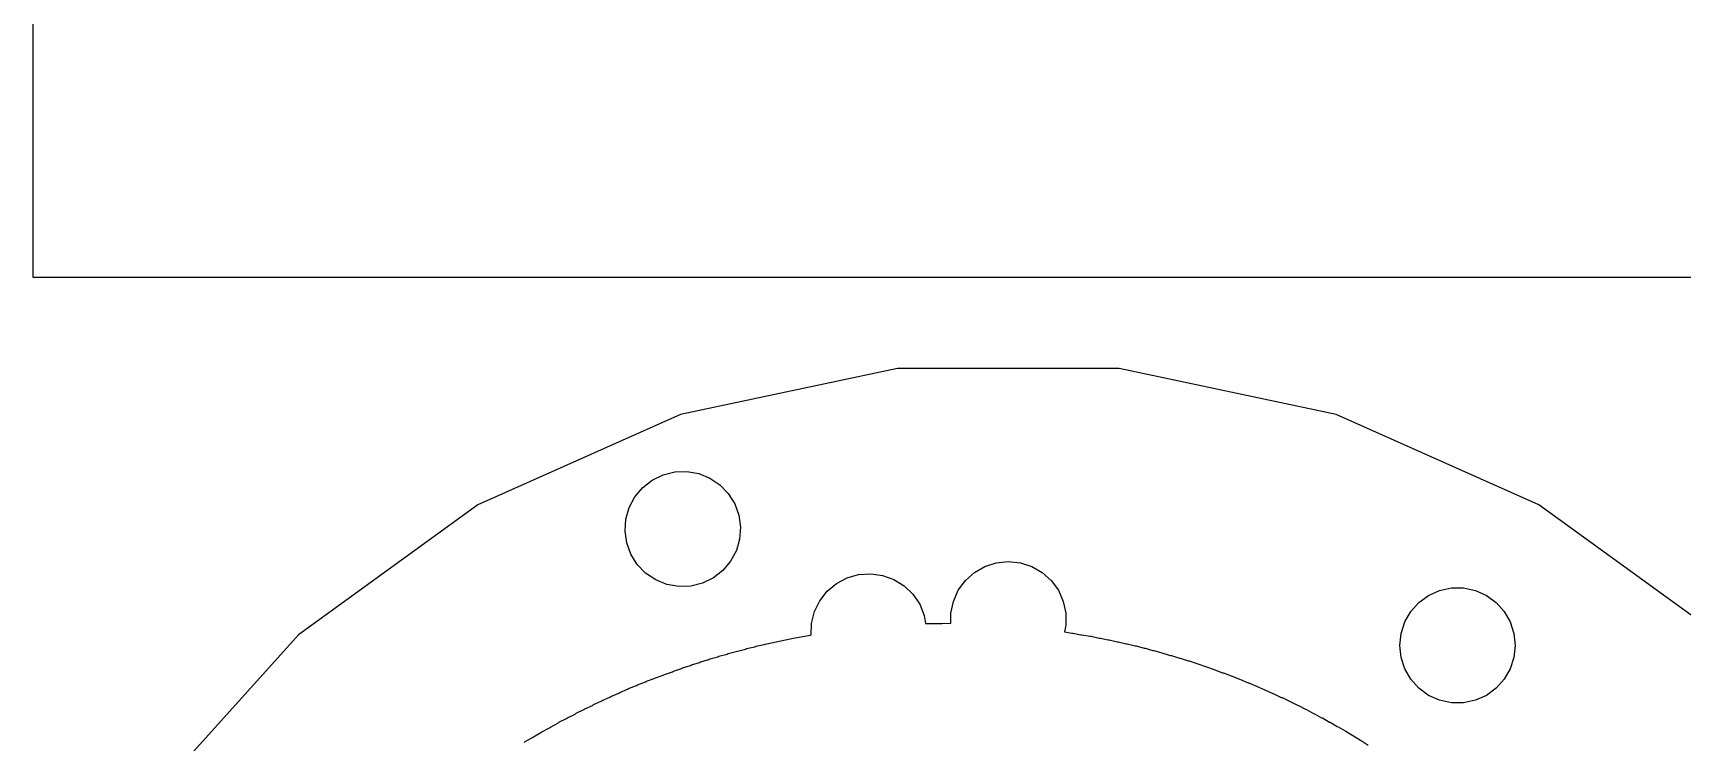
# Model space of a CAD drawing. Header units: metres. Extents: x -209 to 51, y -75 to 75.
# Drawn here: x 18.4 to 37.67, y 7.96 to 16.26 of the extents above; entities that cross this region are included whole.
import ezdxf

# ---------------------------------------------------------------- set-up
doc = ezdxf.new("R2010")
doc.units = ezdxf.units.M

msp = doc.modelspace()

# ---------------------------------------------------------------- linework, layer by layer
for p, q in [((18.4, 49.8), (18.4, 13.4)), ((18.4, 13.4), (51.2, 13.4)), ((28.5038, 12.3321), (25.9682, 11.7931)), ((31.0961, 12.3321), (28.5038, 12.3321)), ((33.6318, 11.7931), (31.0961, 12.3321)), ((25.9682, 11.7931), (23.6, 10.7387)), ((36, 10.7387), (33.6318, 11.7931)), ((25.5261, 10.9396), (25.6373, 11.0265)), ((25.6373, 11.0265), (25.7642, 11.0884)), ((25.7642, 11.0884), (25.9011, 11.1225)), ((25.9011, 11.1225), (26.0421, 11.1274)), ((26.0421, 11.1274), (26.1811, 11.1029)), ((26.1811, 11.1029), (26.3119, 11.0501)), ((26.3119, 11.0501), (26.4289, 10.9711)), ((25.3692, 10.7069), (25.4354, 10.8315)), ((25.4354, 10.8315), (25.5261, 10.9396)), ((26.4289, 10.9711), (26.5269, 10.8696)), ((26.5269, 10.8696), (26.6017, 10.75)), ((23.6, 10.7387), (21.5028, 9.21498)), ((25.3303, 10.5713), (25.3692, 10.7069)), ((26.6017, 10.75), (26.65, 10.6174)), ((26.65, 10.6174), (26.6696, 10.4776)), ((38.0972, 9.21498), (36, 10.7387)), ((25.3204, 10.4305), (25.3303, 10.5713)), ((25.3401, 10.2908), (25.3204, 10.4305)), ((26.6696, 10.4776), (26.6598, 10.3369)), ((25.3883, 10.1582), (25.3401, 10.2908)), ((26.6598, 10.3369), (26.6209, 10.2012)), ((25.4631, 10.0385), (25.3883, 10.1582)), ((25.5611, 9.937), (25.4631, 10.0385)), ((26.5546, 10.0766), (26.4639, 9.96852)), ((26.6209, 10.2012), (26.5546, 10.0766)), ((29.5255, 10.0166), (29.6597, 10.0602)), ((29.6597, 10.0602), (29.8, 10.075)), ((29.8, 10.075), (29.9403, 10.0602)), ((29.9403, 10.0602), (30.0745, 10.0166)), ((25.6781, 9.85808), (25.5611, 9.937)), ((25.809, 9.80522), (25.6781, 9.85808)), ((26.3527, 9.88164), (26.2259, 9.81978)), ((26.4639, 9.96852), (26.3527, 9.88164)), ((27.7903, 9.81679), (27.9148, 9.88304)), ((27.9148, 9.88304), (28.0505, 9.92194)), ((28.0505, 9.92194), (28.1913, 9.93178)), ((28.1913, 9.93178), (28.331, 9.91214)), ((28.331, 9.91214), (28.4636, 9.86388)), ((28.4636, 9.86388), (28.5833, 9.78909)), ((29.2154, 9.73749), (29.2984, 9.85165)), ((29.2984, 9.85165), (29.4032, 9.94608)), ((29.4032, 9.94608), (29.5255, 10.0166)), ((30.0745, 10.0166), (30.1967, 9.94608)), ((30.1967, 9.94608), (30.3016, 9.85165)), ((30.3016, 9.85165), (30.3846, 9.73749)), ((25.9479, 9.78072), (25.809, 9.80522)), ((26.089, 9.78564), (25.9479, 9.78072)), ((26.2259, 9.81978), (26.089, 9.78564)), ((27.5953, 9.61488), (27.6821, 9.72607)), ((27.6821, 9.72607), (27.7903, 9.81679)), ((28.5833, 9.78909), (28.6848, 9.69107)), ((28.6848, 9.69107), (28.7637, 9.57408)), ((29.158, 9.60858), (29.2154, 9.73749)), ((30.3846, 9.73749), (30.4419, 9.60858)), ((34.5983, 9.59488), (34.7125, 9.67783)), ((34.7125, 9.67783), (34.8414, 9.73523)), ((34.8414, 9.73523), (34.9794, 9.76456)), ((34.9794, 9.76456), (35.1205, 9.76456)), ((35.1205, 9.76456), (35.2586, 9.73523)), ((35.2586, 9.73523), (35.3875, 9.67783)), ((35.3875, 9.67783), (35.5016, 9.59488)), ((27.4993, 9.35112), (27.5334, 9.48805)), ((27.5334, 9.48805), (27.5953, 9.61488)), ((28.7637, 9.57408), (28.8166, 9.44324)), ((29.1287, 9.47055), (29.158, 9.60858)), ((29.1287, 9.35007), (29.1287, 9.47055)), ((30.4419, 9.60858), (30.4713, 9.47055)), ((30.4713, 9.47055), (30.4713, 9.32944)), ((34.4333, 9.36781), (34.5039, 9.49002)), ((34.5039, 9.49002), (34.5983, 9.59488)), ((35.5016, 9.59488), (35.5961, 9.49002)), ((35.5961, 9.49002), (35.6666, 9.36781)), ((27.4945, 9.21518), (27.4993, 9.35112)), ((28.8166, 9.44324), (28.8333, 9.3485)), ((28.8333, 9.3485), (28.9146, 9.3485)), ((28.9146, 9.3485), (28.927, 9.351)), ((28.927, 9.351), (29.0241, 9.34987)), ((29.0241, 9.34987), (29.0366, 9.35222)), ((29.0366, 9.35222), (29.1287, 9.35007)), ((30.4713, 9.32944), (30.4546, 9.25105)), ((34.3897, 9.2336), (34.4333, 9.36781)), ((35.6666, 9.36781), (35.7102, 9.2336)), ((21.5028, 9.21498), (19.7682, 7.28853)), ((26.7407, 9.05553), (26.8364, 9.07703)), ((26.8364, 9.07703), (26.8489, 9.08258)), ((26.8489, 9.08258), (26.9447, 9.10295)), ((26.9447, 9.10295), (26.9572, 9.10835)), ((26.9572, 9.10835), (27.0533, 9.12759)), ((27.0533, 9.12759), (27.0658, 9.13283)), ((27.0658, 9.13283), (27.162, 9.15096)), ((27.162, 9.15096), (27.1745, 9.15601)), ((27.1745, 9.15601), (27.2709, 9.173)), ((27.2709, 9.173), (27.2835, 9.1779)), ((27.2835, 9.1779), (27.38, 9.19376)), ((27.38, 9.19376), (27.3925, 9.1985)), ((27.3925, 9.1985), (27.4892, 9.21323)), ((27.4892, 9.21323), (27.4945, 9.21518)), ((30.4546, 9.25105), (30.5419, 9.23566)), ((30.5419, 9.23566), (30.5539, 9.23593)), ((30.5539, 9.23593), (30.6485, 9.21811)), ((30.6485, 9.21811), (30.6605, 9.21825)), ((30.6605, 9.21825), (30.7549, 9.19933)), ((30.7549, 9.19933), (30.7669, 9.19933)), ((30.7669, 9.19933), (30.861, 9.17931)), ((30.861, 9.17931), (30.8729, 9.17917)), ((30.8729, 9.17917), (30.9667, 9.15808)), ((30.9667, 9.15808), (30.9785, 9.15781)), ((30.9785, 9.15781), (31.0721, 9.13562)), ((31.0721, 9.13562), (31.0838, 9.13521)), ((31.0838, 9.13521), (31.1771, 9.11197)), ((31.1771, 9.11197), (31.1888, 9.11142)), ((31.1888, 9.11142), (31.2817, 9.0871)), ((31.2817, 9.0871), (31.2934, 9.08643)), ((31.2934, 9.08643), (31.386, 9.06104)), ((31.386, 9.06104), (31.3975, 9.06023)), ((31.3975, 9.06023), (31.4897, 9.03378)), ((34.375, 9.09326), (34.3897, 9.2336)), ((34.3897, 8.95291), (34.375, 9.09326)), ((35.7102, 9.2336), (35.725, 9.09326)), ((35.725, 9.09326), (35.7102, 8.95291)), ((26.085, 8.85948), (26.0972, 8.8662)), ((26.0972, 8.8662), (26.1914, 8.89441)), ((26.1914, 8.89441), (26.2038, 8.90096)), ((26.2038, 8.90096), (26.2983, 8.92805)), ((26.2983, 8.92805), (26.3106, 8.93443)), ((26.3106, 8.93443), (26.4054, 8.96042)), ((26.4054, 8.96042), (26.4177, 8.96663)), ((26.4177, 8.96663), (26.5128, 8.99152)), ((26.5128, 8.99152), (26.5251, 8.99754)), ((26.5251, 8.99754), (26.6204, 9.0213)), ((26.6204, 9.0213), (26.6328, 9.02718)), ((26.6328, 9.02718), (26.7283, 9.0498)), ((26.7283, 9.0498), (26.7407, 9.05553)), ((31.4897, 9.03378), (31.5013, 9.03284)), ((31.5013, 9.03284), (31.5932, 9.00533)), ((31.5932, 9.00533), (31.6047, 9.00426)), ((31.6047, 9.00426), (31.6962, 8.97569)), ((31.6962, 8.97569), (31.7076, 8.9745)), ((31.7076, 8.9745), (31.7987, 8.94489)), ((31.7987, 8.94489), (31.81, 8.94356)), ((31.81, 8.94356), (31.9007, 8.91292)), ((31.9007, 8.91292), (31.912, 8.91147)), ((31.912, 8.91147), (32.0023, 8.87979)), ((32.0023, 8.87979), (32.0136, 8.8782)), ((32.0136, 8.8782), (32.1034, 8.84549)), ((34.4333, 8.81871), (34.3897, 8.95291)), ((35.7102, 8.95291), (35.6666, 8.81871)), ((25.5697, 8.67336), (25.6623, 8.70706)), ((25.6623, 8.70706), (25.6745, 8.71446)), ((25.6745, 8.71446), (25.7675, 8.7471)), ((25.7675, 8.7471), (25.7796, 8.75429)), ((25.7796, 8.75429), (25.873, 8.78583)), ((25.873, 8.78583), (25.8852, 8.79286)), ((25.8852, 8.79286), (25.9788, 8.82327)), ((25.9788, 8.82327), (25.991, 8.83017)), ((25.991, 8.83017), (26.085, 8.85948)), ((32.1034, 8.84549), (32.1146, 8.84378)), ((32.1146, 8.84378), (32.2041, 8.81003)), ((32.2041, 8.81003), (32.2151, 8.80821)), ((32.2151, 8.80821), (32.3042, 8.77344)), ((32.3042, 8.77344), (32.3152, 8.7715)), ((32.3152, 8.7715), (32.4037, 8.73572)), ((32.4037, 8.73572), (32.4147, 8.73366)), ((32.4147, 8.73366), (32.5027, 8.69688)), ((32.5027, 8.69688), (32.5136, 8.6947)), ((32.5136, 8.6947), (32.6013, 8.65689)), ((34.5039, 8.6965), (34.4333, 8.81871)), ((34.5983, 8.59163), (34.5039, 8.6965)), ((35.5961, 8.6965), (35.5016, 8.59163)), ((35.6666, 8.81871), (35.5961, 8.6965)), ((25.0522, 8.44904), (25.1429, 8.48817)), ((25.1429, 8.48817), (25.1548, 8.4964)), ((25.1548, 8.4964), (25.2459, 8.53448)), ((25.2459, 8.53448), (25.2579, 8.54251)), ((25.2579, 8.54251), (25.3495, 8.57953)), ((25.3495, 8.57953), (25.3614, 8.58737)), ((25.3614, 8.58737), (25.4533, 8.62326)), ((25.4533, 8.62326), (25.4653, 8.631)), ((25.4653, 8.631), (25.5577, 8.66582)), ((25.5577, 8.66582), (25.5697, 8.67336)), ((32.6013, 8.65689), (32.612, 8.6546)), ((32.612, 8.6546), (32.6992, 8.61581)), ((32.6992, 8.61581), (32.7099, 8.6134)), ((32.7099, 8.6134), (32.7965, 8.57364)), ((32.7965, 8.57364), (32.8071, 8.57111)), ((32.8071, 8.57111), (32.8932, 8.53035)), ((32.8932, 8.53035), (32.9038, 8.52771)), ((32.9038, 8.52771), (32.9894, 8.48596)), ((32.9894, 8.48596), (32.9999, 8.48322)), ((32.9999, 8.48322), (33.0849, 8.44051)), ((34.7125, 8.5087), (34.5983, 8.59163)), ((34.8414, 8.45129), (34.7125, 8.5087)), ((35.3875, 8.5087), (35.2586, 8.45129)), ((35.5016, 8.59163), (35.3875, 8.5087)), ((24.6465, 8.24725), (24.7355, 8.29068)), ((24.7355, 8.29068), (24.7472, 8.29955)), ((24.7472, 8.29955), (24.8367, 8.3419)), ((24.8367, 8.3419), (24.8483, 8.3506)), ((24.8483, 8.3506), (24.9382, 8.39189)), ((24.9382, 8.39189), (24.95, 8.40044)), ((24.95, 8.40044), (25.0403, 8.44067)), ((25.0403, 8.44067), (25.0522, 8.44904)), ((33.0849, 8.44051), (33.0953, 8.43765)), ((33.0953, 8.43765), (33.1799, 8.39397)), ((33.1799, 8.39397), (33.1902, 8.39101)), ((33.1902, 8.39101), (33.2741, 8.34637)), ((33.2741, 8.34637), (33.2844, 8.34331)), ((33.2844, 8.34331), (33.3678, 8.2977)), ((33.3678, 8.2977), (33.3779, 8.29454)), ((33.3779, 8.29454), (33.4607, 8.248)), ((34.9794, 8.42195), (34.8414, 8.45129)), ((35.1205, 8.42195), (34.9794, 8.42195)), ((35.2586, 8.45129), (35.1205, 8.42195)), ((24.3479, 8.08311), (24.4354, 8.12967)), ((24.4354, 8.12967), (24.4469, 8.13904)), ((24.4469, 8.13904), (24.5349, 8.18456)), ((24.5349, 8.18456), (24.5464, 8.19376)), ((24.5464, 8.19376), (24.635, 8.23822)), ((24.635, 8.23822), (24.6465, 8.24725)), ((33.4607, 8.248), (33.4708, 8.24474)), ((33.4708, 8.24474), (33.553, 8.19727)), ((33.553, 8.19727), (33.563, 8.19389)), ((33.563, 8.19389), (33.6446, 8.14549)), ((33.6446, 8.14549), (33.6545, 8.14203)), ((33.6545, 8.14203), (33.7355, 8.09271)), ((24.1404, 7.95779), (24.1516, 7.96765)), ((24.1516, 7.96765), (24.2381, 8.01628)), ((24.2381, 8.01628), (24.2495, 8.02599)), ((24.2495, 8.02599), (24.3365, 8.07356)), ((24.3365, 8.07356), (24.3479, 8.08311)), ((33.7355, 8.09271), (33.7453, 8.08914)), ((33.7453, 8.08914), (33.8258, 8.03888)), ((33.8258, 8.03888), (33.8354, 8.03523)), ((33.8354, 8.03523), (33.9152, 7.98409)), ((33.9152, 7.98409), (33.9248, 7.98033)), ((33.9248, 7.98033), (34.0039, 7.92833))]:
    msp.add_line(p, q)

doc.saveas('drawing.dxf')
